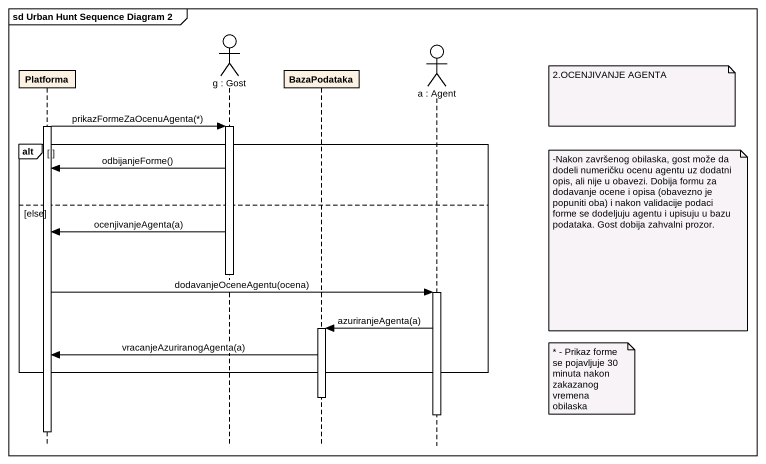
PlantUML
@startuml
mainframe sd Urban Hunt Sequence Diagram 2
hide footbox
participant Platforma
actor "g : Gost" as g
participant BazaPodataka
actor "a : Agent" as a

note right of a : 2.OCENJIVANJE AGENTA
activate Platforma
Platforma -> g : prikazFormeZaOcenuAgenta(*)
activate g
alt
  g -> Platforma : odbijanjeForme()
else else
  g -> Platforma : ocenjivanjeAgenta(a)
  note right of a : -Nakon završenog obilaska, gost može da dodeli numeričku ocenu agentu uz dodatni opis, ali nije u obavezi. Dobija formu za dodavanje ocene i opisa (obavezno je popuniti oba) i nakon validacije podaci forme se dodeljuju agentu i upisuju u bazu podataka. Gost dobija zahvalni prozor.
  deactivate g
  Platforma -> a : dodavanjeOceneAgentu(ocena)
  activate a
  a -> BazaPodataka : azuriranjeAgenta(a)
  activate BazaPodataka
  BazaPodataka -> Platforma : vracanjeAzuriranogAgenta(a)
end
note right of a : * - Prikaz forme se pojavljuje 30 minuta nakon zakazanog vremena obilaska
deactivate BazaPodataka
deactivate a
deactivate Platforma
@enduml
